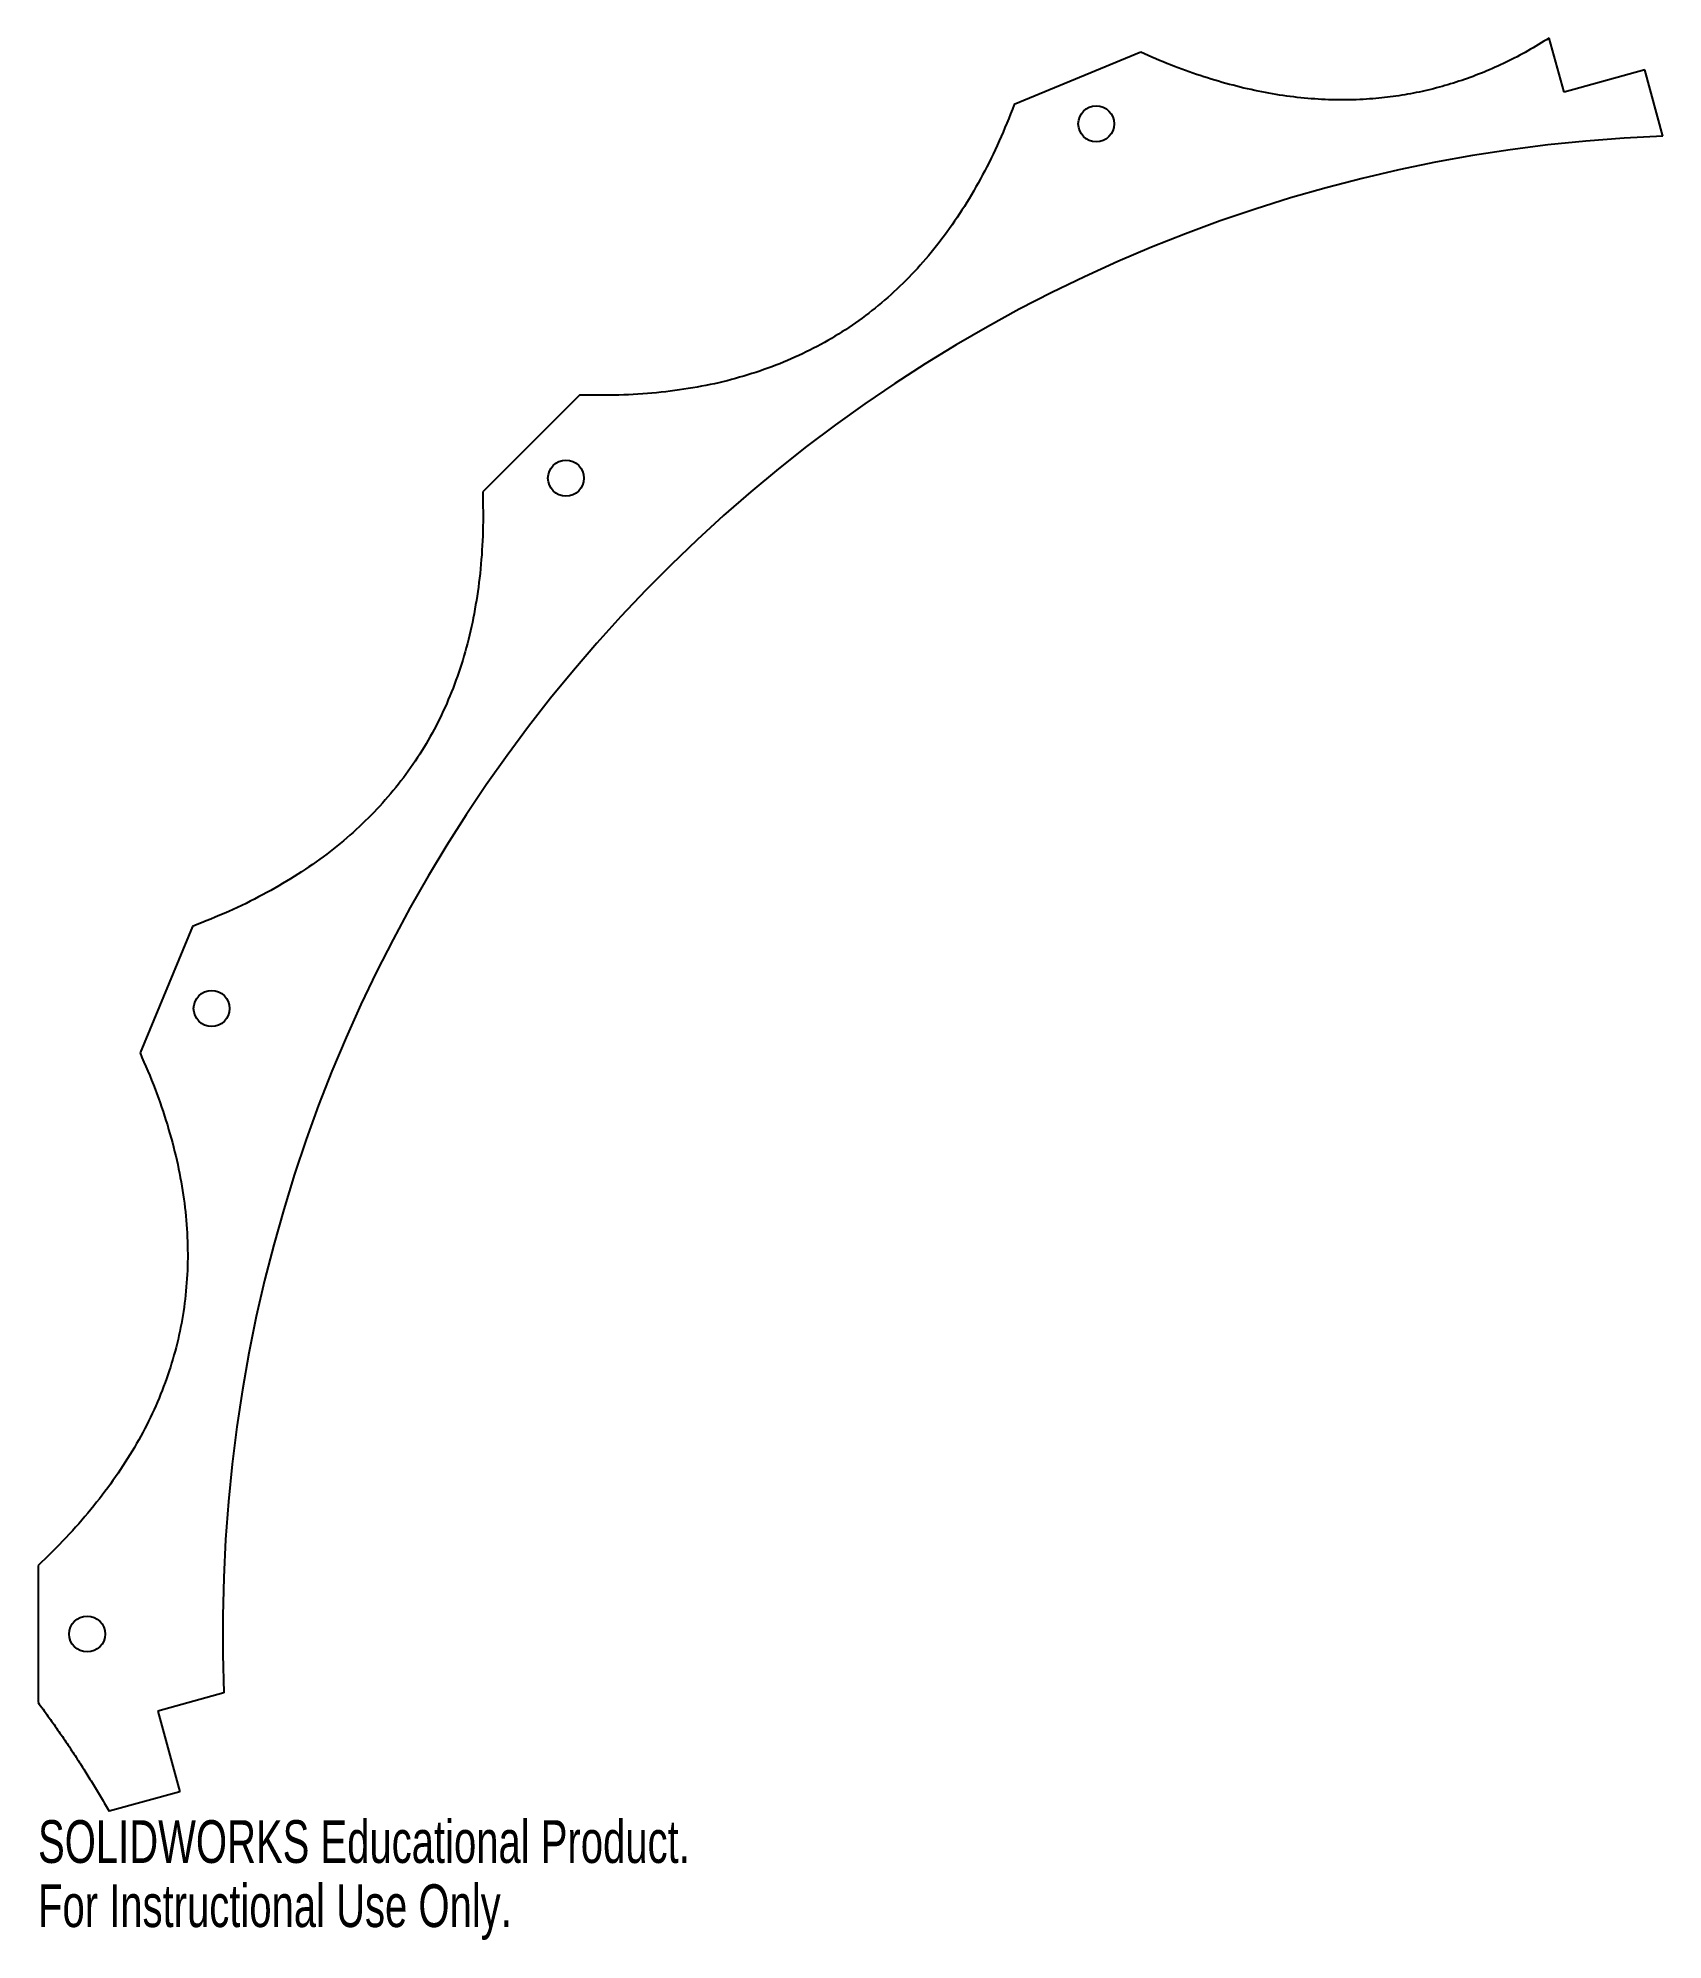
# Model space of a CAD drawing. Header units: inches. Extents: x -7.49 to -0.26, y -1.36 to 7.1.
import ezdxf

# ---------------------------------------------------------------- set-up
doc = ezdxf.new("R2010")
doc.units = ezdxf.units.IN
doc.header["$MEASUREMENT"] = 0
doc.styles.add('SLDTEXTSTYLE0', font='TXT', dxfattribs={"width": 0.7})

msp = doc.modelspace()

# ---------------------------------------------------------------- linework, layer by layer
at = {"color": 7, "linetype": 'Continuous', "lineweight": 25}
for p, q in [((-2.5864, 7.0399), (-3.1491, 6.8068)), ((-0.7018, 6.8625), (-0.7679, 7.1033)), ((-0.3428, 6.9612), (-0.7018, 6.8625)), ((-0.262, 6.6669), (-0.3428, 6.9612)), ((-5.0836, 5.5143), (-5.5143, 5.0836)), ((-6.8068, 3.1491), (-7.0399, 2.5864)), ((-7.4938, 0.3045), (-7.4938, -0.3045)), ((-6.6669, -0.262), (-6.9612, -0.3428)), ((-6.9612, -0.3428), (-6.8625, -0.7018)), ((-6.8625, -0.7018), (-7.1779, -0.7884))]:
    msp.add_line(p, q, dxfattribs=at)
for centre in [(-2.784, 6.7212), (-5.1442, 5.1442), (-6.7212, 2.784), (-7.275, 0)]:
    msp.add_circle(centre, 0.08, dxfattribs=at)
msp.add_arc((0, 0), 6.672, 92.25015, 182.25015, dxfattribs=at)
for points in [[(-0.7679, 7.1033), (-1.5806, 6.586), (-2.5864, 7.0399)], [(-3.1491, 6.8068), (-3.6547, 5.4696), (-5.0836, 5.5143)], [(-5.5143, 5.0836), (-5.4696, 3.6547), (-6.8068, 3.1491)], [(-7.0399, 2.5864), (-6.4519, 1.2834), (-7.4938, 0.3045)], [(-7.4938, -0.3045), (-7.3184, -0.5418), (-7.1779, -0.7884)]]:
    msp.add_open_spline(points, degree=2, dxfattribs=at)

# ---------------------------------------------------------------- texts
at = {"color": 7, "linetype": 'Continuous', "char_height": 0.1903, "attachment_point": 1, "style": 'SLDTEXTSTYLE0'}
for s, insert in [('SOLIDWORKS Educational Product.', (-7.4938, -0.8286)), ('For Instructional Use Only.', (-7.4938, -1.114))]:
    msp.add_mtext(s, dxfattribs=dict(at, insert=insert))

doc.saveas('drawing.dxf')
